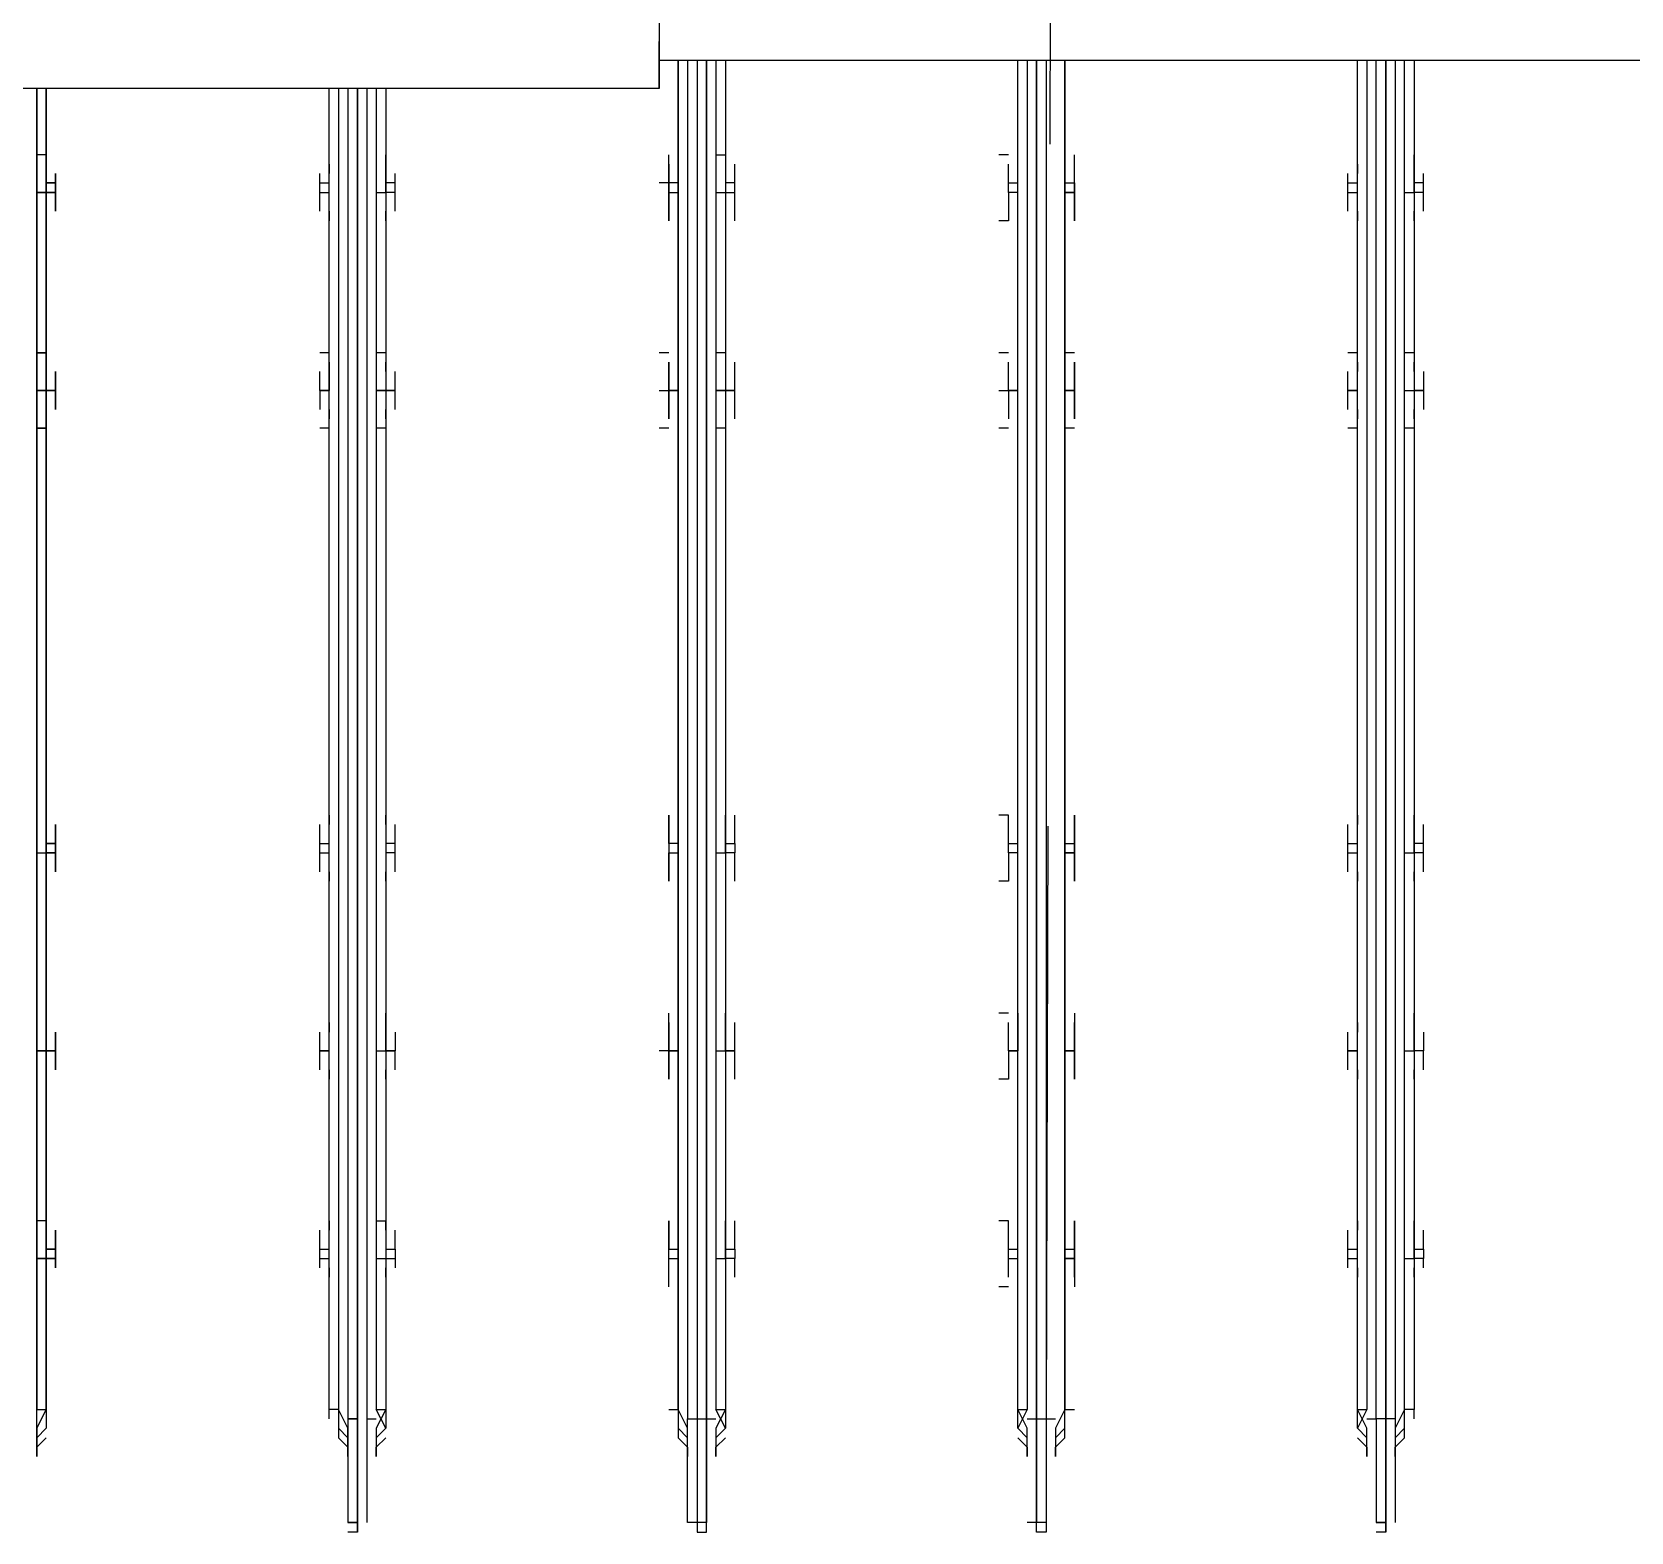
# Model space of a CAD drawing. Header units: metres. Extents: x 532250 to 532639, y 2673852 to 2674172.
# Drawn here: x 532449.6191 to 532449.8535, y 2674042.9394 to 2674043.1593 of the extents above; entities that cross this region are included whole.
import ezdxf

# ---------------------------------------------------------------- set-up
doc = ezdxf.new("R2010")
doc.units = ezdxf.units.M
doc.header["$MEASUREMENT"] = 0
doc.linetypes.add('PDF_IMPORT', pattern=[1, 0.8, -0.2])
doc.layers.add('IDT', color=7, linetype='Continuous')

# ---------------------------------------------------------------- blocks, each defined once
blk = doc.blocks.new('IDT')
at = {"layer": 'IDT', "color": 0, "lineweight": 25}
for p, q in [((17.10971, 14.80284), (17.10971, 14.81944)), ((17.10971, 14.81944), (17.10971, 14.80284)), ((17.10971, 14.81944), (17.1111, 14.81944)), ((17.15951, 14.80284), (17.15951, 14.81944)), ((17.15951, 14.81944), (17.16089, 14.81944)), ((17.16089, 14.81944), (17.16089, 14.80284)), ((17.21068, 14.81944), (17.2093, 14.81944)), ((17.2093, 14.81944), (17.2093, 14.80284)), ((17.21068, 14.80284), (17.21068, 14.81944)), ((17.26048, 14.80284), (17.26048, 14.81944)), ((17.26048, 14.81944), (17.26048, 14.80284)), ((17.26048, 14.81944), (17.26186, 14.81944)), ((17.10833, 14.80284), (17.10833, 14.81805)), ((17.1111, 14.81805), (17.10971, 14.81805)), ((17.10971, 14.81805), (17.1111, 14.81805)), ((17.1111, 14.80284), (17.1111, 14.81805)), ((17.15951, 14.80284), (17.15951, 14.81805)), ((17.15951, 14.81805), (17.16089, 14.81805)), ((17.16089, 14.80284), (17.16089, 14.81805)), ((17.16089, 14.81805), (17.16227, 14.81805)), ((17.2093, 14.80284), (17.2093, 14.81805)), ((17.2093, 14.81805), (17.21068, 14.81805)), ((17.21068, 14.81805), (17.21207, 14.81805)), ((17.21207, 14.81805), (17.21207, 14.80284)), ((17.25909, 14.80284), (17.25909, 14.81805)), ((17.26186, 14.81805), (17.26048, 14.81805)), ((17.26048, 14.81805), (17.26186, 14.81805)), ((17.26186, 14.80284), (17.26186, 14.81805)), ((17.10833, 14.80422), (17.10833, 14.80837)), ((17.10833, 14.80837), (17.10833, 14.80699)), ((17.11248, 14.80699), (17.11248, 14.80837)), ((17.11248, 14.80837), (17.11248, 14.80422)), ((17.15812, 14.80422), (17.15812, 14.80837)), ((17.15812, 14.80837), (17.15812, 14.80699)), ((17.16227, 14.80699), (17.16227, 14.80837)), ((17.16227, 14.80837), (17.16227, 14.80422)), ((17.20792, 14.80422), (17.20792, 14.80837)), ((17.20792, 14.80837), (17.20792, 14.80699)), ((17.21207, 14.80699), (17.21207, 14.80837)), ((17.21207, 14.80837), (17.21207, 14.80422)), ((17.25771, 14.80422), (17.25771, 14.80837)), ((17.25771, 14.80837), (17.25771, 14.80699)), ((17.26186, 14.80699), (17.26186, 14.80837)), ((17.26186, 14.80837), (17.26186, 14.80422)), ((17.3075, 14.80422), (17.3075, 14.80837)), ((17.3075, 14.80837), (17.3075, 14.80699)), ((17.3075, 14.80699), (17.3075, 14.80837)), ((17.3075, 14.80837), (17.3075, 14.80422)), ((17.10833, 14.80699), (17.10695, 14.8056)), ((17.10695, 14.8056), (17.10695, 14.80145)), ((17.10833, 14.8056), (17.10695, 14.80422)), ((17.11386, 14.8056), (17.11248, 14.80699)), ((17.11386, 14.80422), (17.11248, 14.8056)), ((17.11248, 14.8056), (17.11386, 14.80422)), ((17.15812, 14.80699), (17.15674, 14.8056)), ((17.15812, 14.8056), (17.15674, 14.80422)), ((17.15674, 14.8056), (17.15674, 14.80145)), ((17.16366, 14.8056), (17.16227, 14.80699)), ((17.16366, 14.80422), (17.16227, 14.8056)), ((17.16227, 14.8056), (17.16366, 14.80422)), ((17.20792, 14.80699), (17.20653, 14.8056)), ((17.20653, 14.80422), (17.20792, 14.8056)), ((17.20792, 14.8056), (17.20653, 14.80422)), ((17.21345, 14.8056), (17.21207, 14.80699)), ((17.21345, 14.80422), (17.21207, 14.8056)), ((17.21345, 14.80145), (17.21345, 14.8056)), ((17.25771, 14.80699), (17.25633, 14.8056)), ((17.25633, 14.80422), (17.25771, 14.8056)), ((17.25771, 14.8056), (17.25633, 14.80422)), ((17.26324, 14.8056), (17.26186, 14.80699)), ((17.26324, 14.80422), (17.26186, 14.8056)), ((17.26324, 14.80145), (17.26324, 14.8056)), ((17.3075, 14.80699), (17.30612, 14.8056)), ((17.30612, 14.8056), (17.3075, 14.80699)), ((17.30612, 14.80422), (17.3075, 14.8056)), ((17.30612, 14.80422), (17.3075, 14.8056)), ((17.3075, 14.8056), (17.3075, 14.80145)), ((17.3075, 14.8056), (17.3075, 14.80145)), ((17.10556, 14.80284), (17.10556, 14.80145)), ((17.10695, 14.80145), (17.10833, 14.80422)), ((17.10695, 14.80422), (17.10695, 14.80284)), ((17.10833, 14.60366), (17.10833, 14.80284)), ((17.10833, 14.80284), (17.10971, 14.80284)), ((17.10971, 14.80284), (17.1111, 14.80284)), ((17.10971, 14.60366), (17.10971, 14.80284)), ((17.10971, 14.80284), (17.10971, 14.60366)), ((17.11248, 14.80284), (17.1111, 14.80284)), ((17.1111, 14.80284), (17.1111, 14.60366)), ((17.11248, 14.80422), (17.11386, 14.80145)), ((17.11248, 14.80145), (17.11386, 14.80422)), ((17.11386, 14.80422), (17.11386, 14.80284)), ((17.11386, 14.80284), (17.11386, 14.80145)), ((17.15674, 14.80422), (17.15674, 14.80284)), ((17.15674, 14.80145), (17.15812, 14.80422)), ((17.15674, 14.80284), (17.15674, 14.80145)), ((17.15951, 14.80284), (17.15812, 14.80284)), ((17.15951, 14.60366), (17.15951, 14.80284)), ((17.16089, 14.80284), (17.15951, 14.80284)), ((17.16227, 14.80284), (17.16089, 14.80284)), ((17.16089, 14.80284), (17.16089, 14.60366)), ((17.16089, 14.60366), (17.16089, 14.80284)), ((17.16227, 14.80422), (17.16366, 14.80145)), ((17.16227, 14.80145), (17.16366, 14.80422)), ((17.16366, 14.80422), (17.16366, 14.80284)), ((17.16366, 14.80284), (17.16366, 14.80145)), ((17.20653, 14.80145), (17.20792, 14.80422)), ((17.20653, 14.80284), (17.20653, 14.80422)), ((17.20653, 14.80422), (17.20792, 14.80145)), ((17.20653, 14.80145), (17.20653, 14.80284)), ((17.2093, 14.80284), (17.20792, 14.80284)), ((17.21068, 14.80284), (17.2093, 14.80284)), ((17.2093, 14.80284), (17.2093, 14.60366)), ((17.2093, 14.60366), (17.2093, 14.80284)), ((17.21207, 14.80284), (17.21068, 14.80284)), ((17.21068, 14.60366), (17.21068, 14.80284)), ((17.21207, 14.80422), (17.21345, 14.80145)), ((17.21207, 14.60366), (17.21207, 14.80284)), ((17.21345, 14.80284), (17.21345, 14.80422)), ((17.21345, 14.80145), (17.21345, 14.80284)), ((17.25633, 14.80145), (17.25771, 14.80422)), ((17.25633, 14.80284), (17.25633, 14.80422)), ((17.25633, 14.80422), (17.25771, 14.80145)), ((17.25633, 14.80145), (17.25633, 14.80284)), ((17.25909, 14.80284), (17.25771, 14.80284)), ((17.25909, 14.60781), (17.25909, 14.80284)), ((17.26186, 14.80284), (17.26048, 14.80284)), ((17.26048, 14.80284), (17.26186, 14.80284)), ((17.26048, 14.60781), (17.26048, 14.80284)), ((17.26048, 14.80284), (17.26048, 14.60781)), ((17.26186, 14.80422), (17.26324, 14.80145)), ((17.26186, 14.60781), (17.26186, 14.80284)), ((17.26324, 14.80284), (17.26324, 14.80422)), ((17.26463, 14.80284), (17.26463, 14.80145)), ((17.30612, 14.80145), (17.3075, 14.80422)), ((17.3075, 14.80422), (17.30612, 14.80145)), ((17.30612, 14.80284), (17.30612, 14.80422)), ((17.30612, 14.80284), (17.30612, 14.80422)), ((17.30612, 14.80145), (17.30612, 14.80284)), ((17.30612, 14.80145), (17.30612, 14.80284)), ((17.10556, 14.60366), (17.10556, 14.80145)), ((17.10556, 14.80145), (17.10695, 14.80145)), ((17.10695, 14.80145), (17.10695, 14.60366)), ((17.11386, 14.80145), (17.11248, 14.80145)), ((17.11248, 14.60366), (17.11248, 14.80145)), ((17.11386, 14.80145), (17.11386, 14.60366)), ((17.15674, 14.80145), (17.15536, 14.80145)), ((17.15674, 14.80145), (17.15674, 14.60366)), ((17.15674, 14.60366), (17.15674, 14.80145)), ((17.16366, 14.80145), (17.16227, 14.80145)), ((17.16227, 14.60366), (17.16227, 14.80145)), ((17.16366, 14.80145), (17.16366, 14.60366)), ((17.20653, 14.60366), (17.20653, 14.80145)), ((17.20792, 14.80145), (17.20653, 14.80145)), ((17.20792, 14.60366), (17.20792, 14.80145)), ((17.21483, 14.80145), (17.21345, 14.80145)), ((17.21345, 14.80145), (17.21345, 14.60366)), ((17.21345, 14.60366), (17.21345, 14.80145)), ((17.25633, 14.60781), (17.25633, 14.80145)), ((17.25771, 14.80145), (17.25633, 14.80145)), ((17.25771, 14.60781), (17.25771, 14.80145)), ((17.26324, 14.60781), (17.26324, 14.80145)), ((17.26324, 14.80145), (17.26463, 14.80145)), ((17.26463, 14.80145), (17.26463, 14.60781)), ((17.30612, 14.60781), (17.30612, 14.80145)), ((17.30612, 14.80145), (17.30612, 14.60781)), ((17.3075, 14.80145), (17.30612, 14.80145)), ((17.3075, 14.80145), (17.30612, 14.80145)), ((17.3075, 14.80145), (17.3075, 14.60781)), ((17.3075, 14.60781), (17.3075, 14.80145)), ((17.10556, 14.77932), (17.10556, 14.78347)), ((17.10556, 14.78209), (17.10556, 14.78071)), ((17.11386, 14.78347), (17.11386, 14.77932)), ((17.11386, 14.78071), (17.11386, 14.78209)), ((17.15536, 14.77932), (17.15536, 14.78347)), ((17.15536, 14.78209), (17.15536, 14.78071)), ((17.16366, 14.78347), (17.16366, 14.77932)), ((17.16504, 14.78347), (17.16642, 14.78347)), ((17.16504, 14.78209), (17.16504, 14.78071)), ((17.20515, 14.78209), (17.20515, 14.78071)), ((17.20653, 14.77932), (17.20653, 14.78347)), ((17.21483, 14.78347), (17.21483, 14.77932)), ((17.21483, 14.78209), (17.21483, 14.78071)), ((17.25633, 14.77932), (17.25633, 14.78347)), ((17.25633, 14.78209), (17.25633, 14.78071)), ((17.26463, 14.78347), (17.26463, 14.77932)), ((17.26463, 14.78071), (17.26463, 14.78209)), ((17.30612, 14.77932), (17.30612, 14.78347)), ((17.30612, 14.78347), (17.30612, 14.77932)), ((17.30612, 14.78071), (17.30612, 14.78209)), ((17.30612, 14.78209), (17.30612, 14.78071)), ((17.10418, 14.78071), (17.10418, 14.77932)), ((17.11525, 14.78071), (17.11525, 14.77932)), ((17.15536, 14.78071), (17.15536, 14.77932)), ((17.16504, 14.78071), (17.16504, 14.77932)), ((17.20515, 14.78071), (17.20515, 14.77932)), ((17.21483, 14.78071), (17.21483, 14.77932)), ((17.25494, 14.77932), (17.25494, 14.78071)), ((17.26601, 14.78071), (17.26601, 14.77932)), ((17.30474, 14.77932), (17.30474, 14.78071)), ((17.30474, 14.78071), (17.30474, 14.77932)), ((17.10418, 14.77932), (17.10556, 14.77932)), ((17.10418, 14.77794), (17.10418, 14.77932)), ((17.10556, 14.77794), (17.10418, 14.77794)), ((17.10418, 14.77794), (17.10418, 14.77518)), ((17.10695, 14.77932), (17.10556, 14.77932)), ((17.10556, 14.77932), (17.10556, 14.77794)), ((17.10556, 14.77794), (17.10556, 14.77379)), ((17.11386, 14.77932), (17.11386, 14.77794)), ((17.11525, 14.77932), (17.11386, 14.77932)), ((17.11386, 14.77794), (17.11386, 14.77379)), ((17.11525, 14.77794), (17.11386, 14.77794)), ((17.11525, 14.77932), (17.11525, 14.77794)), ((17.11525, 14.77794), (17.11525, 14.77518)), ((17.15536, 14.77794), (17.15536, 14.77932)), ((17.15536, 14.77932), (17.15674, 14.77932)), ((17.15674, 14.77932), (17.15536, 14.77932)), ((17.15536, 14.77932), (17.15536, 14.77794)), ((17.15674, 14.77794), (17.15536, 14.77794)), ((17.15536, 14.77794), (17.15536, 14.77379)), ((17.15536, 14.77518), (17.15536, 14.77794)), ((17.16366, 14.77932), (17.16366, 14.77794)), ((17.16504, 14.77932), (17.16366, 14.77932)), ((17.16366, 14.77794), (17.16366, 14.77379)), ((17.16504, 14.77794), (17.16366, 14.77794)), ((17.16504, 14.77932), (17.16504, 14.77794)), ((17.16504, 14.77794), (17.16504, 14.77518)), ((17.20515, 14.77932), (17.20653, 14.77932)), ((17.20515, 14.77794), (17.20515, 14.77932)), ((17.20653, 14.77794), (17.20515, 14.77794)), ((17.20515, 14.77794), (17.20515, 14.77518)), ((17.20792, 14.77932), (17.20653, 14.77932)), ((17.20653, 14.77932), (17.20653, 14.77794)), ((17.20653, 14.77794), (17.20653, 14.77379)), ((17.21483, 14.77932), (17.21345, 14.77932)), ((17.21483, 14.77794), (17.21345, 14.77794)), ((17.21483, 14.77932), (17.21483, 14.77794)), ((17.21483, 14.77932), (17.21483, 14.77794)), ((17.21483, 14.77794), (17.21483, 14.77379)), ((17.21483, 14.77518), (17.21483, 14.77794)), ((17.25633, 14.77932), (17.25494, 14.77932)), ((17.25494, 14.77794), (17.25494, 14.77932)), ((17.25633, 14.77794), (17.25494, 14.77794)), ((17.25494, 14.77794), (17.25494, 14.77518)), ((17.25771, 14.77932), (17.25633, 14.77932)), ((17.25633, 14.77794), (17.25633, 14.77932)), ((17.25633, 14.77379), (17.25633, 14.77794)), ((17.26463, 14.77932), (17.26463, 14.77794)), ((17.26601, 14.77932), (17.26463, 14.77932)), ((17.26463, 14.77794), (17.26463, 14.77379)), ((17.26601, 14.77794), (17.26463, 14.77794)), ((17.26601, 14.77932), (17.26601, 14.77794)), ((17.26601, 14.77794), (17.26601, 14.77518)), ((17.30612, 14.77932), (17.30474, 14.77932)), ((17.30474, 14.77932), (17.30612, 14.77932)), ((17.30474, 14.77794), (17.30474, 14.77932)), ((17.30474, 14.77932), (17.30474, 14.77794)), ((17.30612, 14.77794), (17.30474, 14.77794)), ((17.30474, 14.77794), (17.30474, 14.77518)), ((17.30474, 14.77518), (17.30474, 14.77794)), ((17.30474, 14.77794), (17.30612, 14.77794)), ((17.3075, 14.77932), (17.30612, 14.77932)), ((17.30612, 14.77932), (17.3075, 14.77932)), ((17.30612, 14.77794), (17.30612, 14.77932)), ((17.30612, 14.77932), (17.30612, 14.77794)), ((17.30612, 14.77794), (17.30612, 14.77379)), ((17.30612, 14.77379), (17.30612, 14.77794)), ((17.10556, 14.77379), (17.10556, 14.77518)), ((17.11386, 14.77379), (17.11386, 14.77518)), ((17.15536, 14.77379), (17.15536, 14.77518)), ((17.16504, 14.77518), (17.16504, 14.77379)), ((17.20515, 14.77518), (17.20515, 14.77379)), ((17.21483, 14.77379), (17.21483, 14.77518)), ((17.25633, 14.77518), (17.25633, 14.77379)), ((17.26463, 14.77379), (17.26463, 14.77518)), ((17.30612, 14.77379), (17.30612, 14.77518)), ((17.30612, 14.77518), (17.30612, 14.77379)), ((17.16504, 14.77379), (17.16642, 14.77379)), ((17.25771, 14.77379), (17.25633, 14.77379)), ((17.30612, 14.77379), (17.3075, 14.77379)), ((17.10418, 14.75166), (17.10418, 14.7489)), ((17.10556, 14.7489), (17.10556, 14.75304)), ((17.10556, 14.75304), (17.10556, 14.75166)), ((17.11386, 14.75166), (17.11386, 14.75304)), ((17.11386, 14.75304), (17.11386, 14.7489)), ((17.11525, 14.75166), (17.11525, 14.7489)), ((17.15536, 14.75166), (17.15536, 14.75304)), ((17.15536, 14.75304), (17.15536, 14.7489)), ((17.15536, 14.7489), (17.15536, 14.75166)), ((17.16366, 14.75304), (17.16366, 14.7489)), ((17.16504, 14.75166), (17.16504, 14.75304)), ((17.16504, 14.75304), (17.16642, 14.75304)), ((17.16504, 14.7489), (17.16504, 14.75166)), ((17.20515, 14.75304), (17.20515, 14.75166)), ((17.20515, 14.75166), (17.20515, 14.7489)), ((17.20653, 14.7489), (17.20653, 14.75304)), ((17.21483, 14.75166), (17.21483, 14.75304)), ((17.21483, 14.75304), (17.21483, 14.7489)), ((17.21483, 14.7489), (17.21483, 14.75166)), ((17.25494, 14.75166), (17.25494, 14.7489)), ((17.25633, 14.7489), (17.25633, 14.75304)), ((17.25633, 14.75304), (17.25633, 14.75166)), ((17.26463, 14.75166), (17.26463, 14.75304)), ((17.26463, 14.75304), (17.26463, 14.7489)), ((17.26601, 14.75166), (17.26601, 14.7489)), ((17.30474, 14.7489), (17.30474, 14.75166)), ((17.30474, 14.75166), (17.30474, 14.7489)), ((17.30612, 14.75166), (17.30612, 14.75304)), ((17.30612, 14.75304), (17.30612, 14.75166)), ((17.30612, 14.7489), (17.30612, 14.75304)), ((17.30612, 14.75304), (17.30612, 14.7489)), ((17.10418, 14.7489), (17.10556, 14.7489)), ((17.10418, 14.74613), (17.10418, 14.7489)), ((17.10418, 14.7489), (17.10556, 14.7489)), ((17.10695, 14.7489), (17.10556, 14.7489)), ((17.10556, 14.7489), (17.10556, 14.74336)), ((17.11386, 14.7489), (17.11525, 14.7489)), ((17.11525, 14.7489), (17.11386, 14.7489)), ((17.11525, 14.7489), (17.11386, 14.7489)), ((17.11386, 14.7489), (17.11386, 14.74336)), ((17.11525, 14.7489), (17.11525, 14.74613)), ((17.15536, 14.74336), (17.15536, 14.7489)), ((17.15536, 14.7489), (17.15674, 14.7489)), ((17.15674, 14.7489), (17.15536, 14.7489)), ((17.15536, 14.7489), (17.15674, 14.7489)), ((17.15674, 14.7489), (17.15536, 14.7489)), ((17.15536, 14.7489), (17.15536, 14.74613)), ((17.16366, 14.74336), (17.16366, 14.7489)), ((17.16366, 14.7489), (17.16504, 14.7489)), ((17.16366, 14.7489), (17.16504, 14.7489)), ((17.16504, 14.7489), (17.16366, 14.7489)), ((17.16504, 14.7489), (17.16504, 14.74613)), ((17.20515, 14.7489), (17.20653, 14.7489)), ((17.20515, 14.7489), (17.20653, 14.7489)), ((17.20653, 14.7489), (17.20515, 14.7489)), ((17.20515, 14.7489), (17.20515, 14.74613)), ((17.20792, 14.7489), (17.20653, 14.7489)), ((17.20653, 14.7489), (17.20653, 14.74336)), ((17.21483, 14.7489), (17.21345, 14.7489)), ((17.21345, 14.7489), (17.21483, 14.7489)), ((17.21483, 14.74613), (17.21483, 14.7489)), ((17.21483, 14.7489), (17.21483, 14.74336)), ((17.21483, 14.7489), (17.21622, 14.7489)), ((17.25494, 14.7489), (17.25633, 14.7489)), ((17.25494, 14.74613), (17.25494, 14.7489)), ((17.25494, 14.7489), (17.25633, 14.7489)), ((17.25633, 14.7489), (17.25494, 14.7489)), ((17.25771, 14.7489), (17.25633, 14.7489)), ((17.25633, 14.7489), (17.25633, 14.74336)), ((17.26463, 14.7489), (17.26601, 14.7489)), ((17.26601, 14.7489), (17.26463, 14.7489)), ((17.26601, 14.7489), (17.26463, 14.7489)), ((17.26463, 14.7489), (17.26463, 14.74336)), ((17.26601, 14.7489), (17.26601, 14.74613)), ((17.30612, 14.7489), (17.30474, 14.7489)), ((17.30474, 14.7489), (17.30474, 14.74613)), ((17.30474, 14.74613), (17.30474, 14.7489)), ((17.30474, 14.7489), (17.30612, 14.7489)), ((17.30612, 14.7489), (17.30474, 14.7489)), ((17.30474, 14.7489), (17.30612, 14.7489)), ((17.30474, 14.7489), (17.30612, 14.7489)), ((17.30612, 14.7489), (17.3075, 14.7489)), ((17.3075, 14.7489), (17.30612, 14.7489)), ((17.30612, 14.7489), (17.30612, 14.74336)), ((17.30612, 14.74336), (17.30612, 14.7489)), ((17.10556, 14.74613), (17.10556, 14.74475)), ((17.11386, 14.74475), (17.11386, 14.74613)), ((17.15536, 14.74613), (17.15536, 14.74475)), ((17.16504, 14.74613), (17.16504, 14.74475)), ((17.20515, 14.74613), (17.20515, 14.74475)), ((17.21483, 14.74475), (17.21483, 14.74613)), ((17.25633, 14.74613), (17.25633, 14.74475)), ((17.26463, 14.74475), (17.26463, 14.74613)), ((17.30612, 14.74475), (17.30612, 14.74613)), ((17.30612, 14.74613), (17.30612, 14.74475)), ((17.16504, 14.74336), (17.16642, 14.74336)), ((17.10556, 14.71985), (17.10556, 14.724)), ((17.10556, 14.724), (17.10556, 14.72262)), ((17.11386, 14.72262), (17.11386, 14.724)), ((17.11386, 14.724), (17.11386, 14.71847)), ((17.15536, 14.72262), (17.15536, 14.724)), ((17.15536, 14.724), (17.15536, 14.71985)), ((17.16366, 14.724), (17.16366, 14.71847)), ((17.16504, 14.72262), (17.16504, 14.724)), ((17.16504, 14.724), (17.16642, 14.724)), ((17.20515, 14.724), (17.20515, 14.72262)), ((17.20653, 14.71985), (17.20653, 14.724)), ((17.21483, 14.72262), (17.21483, 14.724)), ((17.21483, 14.724), (17.21483, 14.71985)), ((17.25633, 14.71985), (17.25633, 14.724)), ((17.25633, 14.724), (17.25633, 14.72262)), ((17.26463, 14.72262), (17.26463, 14.724)), ((17.26463, 14.724), (17.26463, 14.71985)), ((17.30612, 14.72262), (17.30612, 14.724)), ((17.30612, 14.724), (17.30612, 14.72262)), ((17.30612, 14.71985), (17.30612, 14.724)), ((17.30612, 14.724), (17.30612, 14.71985)), ((17.10418, 14.72262), (17.10418, 14.71985)), ((17.11525, 14.72262), (17.11525, 14.71985)), ((17.15536, 14.71985), (17.15536, 14.72262)), ((17.16504, 14.71985), (17.16504, 14.72262)), ((17.20515, 14.72262), (17.20515, 14.71985)), ((17.21483, 14.71985), (17.21483, 14.72262)), ((17.25494, 14.72262), (17.25494, 14.71985)), ((17.26601, 14.72262), (17.26601, 14.71985)), ((17.30474, 14.71985), (17.30474, 14.72262)), ((17.30474, 14.72262), (17.30474, 14.71985)), ((17.10418, 14.71985), (17.10556, 14.71985)), ((17.10418, 14.71985), (17.10418, 14.71847)), ((17.10418, 14.71847), (17.10556, 14.71847)), ((17.10418, 14.71847), (17.10418, 14.7157)), ((17.10695, 14.71985), (17.10556, 14.71985)), ((17.10556, 14.71985), (17.10556, 14.71432)), ((17.11525, 14.71985), (17.11386, 14.71985)), ((17.11386, 14.71847), (17.11386, 14.71432)), ((17.11525, 14.71847), (17.11386, 14.71847)), ((17.11525, 14.71985), (17.11525, 14.71847)), ((17.11525, 14.71847), (17.11525, 14.7157)), ((17.15536, 14.71847), (17.15536, 14.71985)), ((17.15536, 14.71985), (17.15674, 14.71985)), ((17.15674, 14.71985), (17.15536, 14.71985)), ((17.15536, 14.71985), (17.15536, 14.71847)), ((17.15674, 14.71847), (17.15536, 14.71847)), ((17.15536, 14.71847), (17.15536, 14.71432)), ((17.15536, 14.7157), (17.15536, 14.71847)), ((17.16366, 14.71985), (17.16504, 14.71985)), ((17.16366, 14.71847), (17.16366, 14.71432)), ((17.16504, 14.71847), (17.16366, 14.71847)), ((17.16504, 14.71985), (17.16504, 14.71847)), ((17.16504, 14.71847), (17.16504, 14.7157)), ((17.20515, 14.71847), (17.20515, 14.71985)), ((17.20515, 14.71985), (17.20653, 14.71985)), ((17.20653, 14.71847), (17.20515, 14.71847)), ((17.20515, 14.71847), (17.20515, 14.7157)), ((17.20792, 14.71985), (17.20653, 14.71985)), ((17.20653, 14.71985), (17.20653, 14.71847)), ((17.20653, 14.71847), (17.20653, 14.71432)), ((17.21483, 14.71985), (17.21345, 14.71985)), ((17.21345, 14.71847), (17.21483, 14.71847)), ((17.21483, 14.71847), (17.21483, 14.71985)), ((17.21483, 14.7157), (17.21483, 14.71985)), ((17.21483, 14.71847), (17.21483, 14.71432)), ((17.25494, 14.71985), (17.25633, 14.71985)), ((17.25494, 14.71985), (17.25494, 14.71847)), ((17.25494, 14.71847), (17.25633, 14.71847)), ((17.25494, 14.71847), (17.25494, 14.7157)), ((17.25633, 14.71847), (17.25633, 14.71985)), ((17.25633, 14.71432), (17.25633, 14.71847)), ((17.26463, 14.71985), (17.26463, 14.71847)), ((17.26601, 14.71985), (17.26463, 14.71985)), ((17.26463, 14.71847), (17.26463, 14.71432)), ((17.26601, 14.71847), (17.26463, 14.71847)), ((17.26601, 14.71985), (17.26601, 14.71847)), ((17.26601, 14.71847), (17.26601, 14.7157)), ((17.30474, 14.71847), (17.30474, 14.71985)), ((17.30474, 14.71985), (17.30474, 14.71847)), ((17.30612, 14.71985), (17.30474, 14.71985)), ((17.30474, 14.71985), (17.30612, 14.71985)), ((17.30612, 14.71847), (17.30474, 14.71847)), ((17.30474, 14.71847), (17.30474, 14.7157)), ((17.30474, 14.7157), (17.30474, 14.71847)), ((17.30474, 14.71847), (17.30612, 14.71847)), ((17.3075, 14.71985), (17.30612, 14.71985)), ((17.30612, 14.71985), (17.30612, 14.71847)), ((17.30612, 14.71847), (17.30612, 14.71985)), ((17.30612, 14.71847), (17.30612, 14.71432)), ((17.30612, 14.71432), (17.30612, 14.71847)), ((17.10556, 14.71432), (17.10556, 14.7157)), ((17.11386, 14.71432), (17.11386, 14.7157)), ((17.15536, 14.71432), (17.15536, 14.7157)), ((17.16504, 14.7157), (17.16504, 14.71432)), ((17.16504, 14.71432), (17.16642, 14.71432)), ((17.20515, 14.7157), (17.20515, 14.71432)), ((17.21483, 14.71432), (17.21483, 14.7157)), ((17.25633, 14.7157), (17.25633, 14.71432)), ((17.26463, 14.71432), (17.26463, 14.7157)), ((17.30612, 14.71432), (17.30612, 14.7157)), ((17.30612, 14.7157), (17.30612, 14.71432)), ((17.10556, 14.65761), (17.10695, 14.65761)), ((17.11386, 14.65761), (17.11525, 14.65761)), ((17.15536, 14.65761), (17.15674, 14.65761)), ((17.16504, 14.65761), (17.16642, 14.65761)), ((17.20653, 14.65761), (17.20792, 14.65761)), ((17.21483, 14.65761), (17.21622, 14.65761)), ((17.25633, 14.65761), (17.25771, 14.65761)), ((17.26463, 14.65761), (17.26601, 14.65761)), ((17.3075, 14.65761), (17.30612, 14.65761)), ((17.30612, 14.65761), (17.3075, 14.65761)), ((17.10556, 14.65207), (17.10556, 14.65622)), ((17.10556, 14.65622), (17.10556, 14.65484)), ((17.11386, 14.65484), (17.11386, 14.65622)), ((17.11386, 14.65622), (17.11386, 14.65207)), ((17.15536, 14.65207), (17.15536, 14.65622)), ((17.15536, 14.65622), (17.15536, 14.65484)), ((17.16366, 14.65622), (17.16366, 14.65207)), ((17.16504, 14.65484), (17.16504, 14.65622)), ((17.20515, 14.65622), (17.20515, 14.65484)), ((17.20653, 14.65207), (17.20653, 14.65622)), ((17.21483, 14.65484), (17.21483, 14.65622)), ((17.21483, 14.65622), (17.21483, 14.65207)), ((17.25633, 14.65207), (17.25633, 14.65622)), ((17.25633, 14.65622), (17.25633, 14.65484)), ((17.26463, 14.65484), (17.26463, 14.65622)), ((17.26463, 14.65622), (17.26463, 14.65207)), ((17.30612, 14.65484), (17.30612, 14.65622)), ((17.30612, 14.65622), (17.30612, 14.65484)), ((17.30612, 14.65207), (17.30612, 14.65622)), ((17.30612, 14.65622), (17.30612, 14.65207)), ((17.10418, 14.65207), (17.10418, 14.65484)), ((17.11525, 14.65484), (17.11525, 14.65207)), ((17.15536, 14.65484), (17.15536, 14.65207)), ((17.16504, 14.65207), (17.16504, 14.65484)), ((17.20515, 14.65484), (17.20515, 14.65207)), ((17.21483, 14.65207), (17.21483, 14.65484)), ((17.25494, 14.65484), (17.25494, 14.65207)), ((17.26601, 14.65207), (17.26601, 14.65484)), ((17.30474, 14.65207), (17.30474, 14.65484)), ((17.30474, 14.65484), (17.30474, 14.65207)), ((17.10556, 14.65207), (17.10418, 14.65207)), ((17.10418, 14.64931), (17.10418, 14.65207)), ((17.10418, 14.65207), (17.10556, 14.65207)), ((17.10695, 14.65207), (17.10556, 14.65207)), ((17.10556, 14.64793), (17.10556, 14.65207)), ((17.11386, 14.65207), (17.11386, 14.64793)), ((17.11525, 14.65207), (17.11386, 14.65207)), ((17.11386, 14.65207), (17.11525, 14.65207)), ((17.11525, 14.65207), (17.11525, 14.64931)), ((17.15536, 14.65207), (17.15536, 14.64931)), ((17.15536, 14.64793), (17.15536, 14.65207)), ((17.15674, 14.65207), (17.15536, 14.65207)), ((17.15536, 14.65207), (17.15674, 14.65207)), ((17.15674, 14.65207), (17.15536, 14.65207)), ((17.15536, 14.65207), (17.15674, 14.65207)), ((17.16366, 14.65207), (17.16366, 14.64793)), ((17.16504, 14.65207), (17.16366, 14.65207)), ((17.16366, 14.65207), (17.16504, 14.65207)), ((17.16642, 14.65207), (17.16504, 14.65207)), ((17.16504, 14.65207), (17.16504, 14.64931)), ((17.20515, 14.65207), (17.20653, 14.65207)), ((17.20653, 14.65207), (17.20515, 14.65207)), ((17.20515, 14.65207), (17.20515, 14.64931)), ((17.20653, 14.64793), (17.20653, 14.65207)), ((17.20653, 14.65207), (17.20792, 14.65207)), ((17.20792, 14.65207), (17.20653, 14.65207)), ((17.21483, 14.65207), (17.21345, 14.65207)), ((17.21345, 14.65207), (17.21483, 14.65207)), ((17.21622, 14.65207), (17.21483, 14.65207)), ((17.21483, 14.65207), (17.21483, 14.64793)), ((17.21483, 14.64931), (17.21483, 14.65207)), ((17.25494, 14.65207), (17.25633, 14.65207)), ((17.25633, 14.65207), (17.25494, 14.65207)), ((17.25494, 14.65207), (17.25494, 14.64931)), ((17.25633, 14.64793), (17.25633, 14.65207)), ((17.25633, 14.65207), (17.25771, 14.65207)), ((17.25771, 14.65207), (17.25633, 14.65207)), ((17.26463, 14.65207), (17.26601, 14.65207)), ((17.26601, 14.65207), (17.26463, 14.65207)), ((17.26463, 14.64793), (17.26463, 14.65207)), ((17.26463, 14.65207), (17.26601, 14.65207)), ((17.26601, 14.65207), (17.26601, 14.64931)), ((17.30612, 14.65207), (17.30474, 14.65207)), ((17.30474, 14.65207), (17.30474, 14.64931)), ((17.30474, 14.64931), (17.30474, 14.65207)), ((17.30474, 14.65207), (17.30612, 14.65207)), ((17.30612, 14.65207), (17.30474, 14.65207)), ((17.30474, 14.65207), (17.30612, 14.65207)), ((17.30612, 14.65207), (17.30612, 14.64793)), ((17.30612, 14.64793), (17.30612, 14.65207)), ((17.30612, 14.65207), (17.3075, 14.65207)), ((17.3075, 14.65207), (17.30612, 14.65207)), ((17.30612, 14.65207), (17.3075, 14.65207)), ((17.10556, 14.64931), (17.10556, 14.64793)), ((17.11386, 14.64793), (17.11386, 14.64931)), ((17.15536, 14.64931), (17.15536, 14.64793)), ((17.16504, 14.64931), (17.16504, 14.64793)), ((17.20515, 14.64931), (17.20515, 14.64793)), ((17.21483, 14.64793), (17.21483, 14.64931)), ((17.25633, 14.64931), (17.25633, 14.64793)), ((17.26463, 14.64931), (17.26463, 14.64793)), ((17.30612, 14.64793), (17.30612, 14.64931)), ((17.30612, 14.64931), (17.30612, 14.64793)), ((17.10556, 14.64654), (17.10695, 14.64654)), ((17.11386, 14.64654), (17.11525, 14.64654)), ((17.15536, 14.64654), (17.15674, 14.64654)), ((17.16504, 14.64654), (17.16642, 14.64654)), ((17.20653, 14.64654), (17.20792, 14.64654)), ((17.21483, 14.64654), (17.21622, 14.64654)), ((17.25633, 14.64654), (17.25771, 14.64654)), ((17.26463, 14.64654), (17.26601, 14.64654)), ((17.3075, 14.64654), (17.30612, 14.64654)), ((17.30612, 14.64654), (17.3075, 14.64654)), ((17.10556, 14.62303), (17.10556, 14.62718)), ((17.10556, 14.62718), (17.10556, 14.62579)), ((17.11386, 14.62579), (17.11386, 14.62718)), ((17.11386, 14.62718), (17.11386, 14.62303)), ((17.15536, 14.62579), (17.15536, 14.62718)), ((17.15536, 14.62718), (17.15536, 14.62303)), ((17.16366, 14.62718), (17.16366, 14.62303)), ((17.16504, 14.62579), (17.16504, 14.62718)), ((17.16504, 14.62718), (17.16642, 14.62718)), ((17.20515, 14.62718), (17.20515, 14.62579)), ((17.20653, 14.62303), (17.20653, 14.62718)), ((17.21483, 14.62579), (17.21483, 14.62718)), ((17.21483, 14.62718), (17.21483, 14.62303)), ((17.25633, 14.62303), (17.25633, 14.62718)), ((17.25633, 14.62718), (17.25633, 14.62579)), ((17.26463, 14.62579), (17.26463, 14.62718)), ((17.26463, 14.62718), (17.26463, 14.62303)), ((17.30612, 14.62718), (17.30612, 14.62303)), ((17.30612, 14.62303), (17.30612, 14.62718)), ((17.30612, 14.62718), (17.30612, 14.62579)), ((17.30612, 14.62579), (17.30612, 14.62718)), ((17.10418, 14.62579), (17.10418, 14.62303)), ((17.11525, 14.62579), (17.11525, 14.62303)), ((17.15536, 14.62303), (17.15536, 14.62579)), ((17.16504, 14.62303), (17.16504, 14.62579)), ((17.20515, 14.62579), (17.20515, 14.62303)), ((17.21483, 14.62303), (17.21483, 14.62579)), ((17.25494, 14.62579), (17.25494, 14.62303)), ((17.26601, 14.62579), (17.26601, 14.62303)), ((17.30474, 14.62303), (17.30474, 14.62579)), ((17.30474, 14.62579), (17.30474, 14.62303)), ((17.10418, 14.62303), (17.10556, 14.62303)), ((17.10418, 14.62303), (17.10418, 14.62165)), ((17.10695, 14.62303), (17.10556, 14.62303)), ((17.10556, 14.62303), (17.10556, 14.62165)), ((17.11386, 14.62303), (17.11386, 14.6175)), ((17.11525, 14.62303), (17.11386, 14.62303)), ((17.11525, 14.62303), (17.11525, 14.62165)), ((17.15536, 14.62165), (17.15536, 14.62303)), ((17.15536, 14.62303), (17.15674, 14.62303)), ((17.15674, 14.62303), (17.15536, 14.62303)), ((17.15536, 14.62303), (17.15536, 14.62165)), ((17.16366, 14.62303), (17.16504, 14.62303)), ((17.16366, 14.62303), (17.16366, 14.6175)), ((17.16504, 14.62303), (17.16504, 14.62165)), ((17.20653, 14.62303), (17.20515, 14.62303)), ((17.20515, 14.62303), (17.20515, 14.62165)), ((17.20792, 14.62303), (17.20653, 14.62303)), ((17.20653, 14.62165), (17.20653, 14.62303)), ((17.21483, 14.62303), (17.21345, 14.62303)), ((17.21483, 14.62165), (17.21483, 14.62303)), ((17.21483, 14.62303), (17.21483, 14.62165)), ((17.25494, 14.62303), (17.25633, 14.62303)), ((17.25494, 14.62303), (17.25494, 14.62165)), ((17.25771, 14.62303), (17.25633, 14.62303)), ((17.25633, 14.62303), (17.25633, 14.62165)), ((17.26463, 14.62303), (17.26463, 14.62165)), ((17.26601, 14.62303), (17.26463, 14.62303)), ((17.26601, 14.62303), (17.26601, 14.62165)), ((17.30474, 14.62303), (17.30612, 14.62303)), ((17.30612, 14.62303), (17.30474, 14.62303)), ((17.30474, 14.62303), (17.30474, 14.62165)), ((17.30474, 14.62165), (17.30474, 14.62303)), ((17.30612, 14.62303), (17.30612, 14.62165)), ((17.30612, 14.6175), (17.30612, 14.62303)), ((17.30612, 14.62303), (17.3075, 14.62303)), ((17.3075, 14.62303), (17.30612, 14.62303)), ((17.10418, 14.62165), (17.10556, 14.62165)), ((17.10418, 14.62165), (17.10418, 14.62026)), ((17.10556, 14.62165), (17.10556, 14.6175)), ((17.10556, 14.62026), (17.10556, 14.61888)), ((17.11525, 14.62165), (17.11386, 14.62165)), ((17.11386, 14.61888), (17.11386, 14.62026)), ((17.11525, 14.62165), (17.11525, 14.62026)), ((17.15674, 14.62165), (17.15536, 14.62165)), ((17.15536, 14.62165), (17.15536, 14.6175)), ((17.15536, 14.62165), (17.15536, 14.62026)), ((17.15536, 14.62026), (17.15536, 14.61888)), ((17.16504, 14.62165), (17.16366, 14.62165)), ((17.16504, 14.62165), (17.16504, 14.62026)), ((17.16504, 14.62026), (17.16504, 14.61888)), ((17.20515, 14.62165), (17.20653, 14.62165)), ((17.20515, 14.62165), (17.20515, 14.62026)), ((17.20515, 14.62026), (17.20515, 14.61888)), ((17.20653, 14.6175), (17.20653, 14.62165)), ((17.21345, 14.62165), (17.21483, 14.62165)), ((17.21483, 14.62026), (17.21483, 14.62165)), ((17.21483, 14.62165), (17.21483, 14.6175)), ((17.21483, 14.62165), (17.21622, 14.62165)), ((17.21483, 14.61888), (17.21483, 14.62026)), ((17.25494, 14.62165), (17.25633, 14.62165)), ((17.25494, 14.62165), (17.25494, 14.62026)), ((17.25633, 14.62165), (17.25633, 14.6175)), ((17.25633, 14.62026), (17.25633, 14.61888)), ((17.26463, 14.62165), (17.26463, 14.6175)), ((17.26601, 14.62165), (17.26463, 14.62165)), ((17.26463, 14.61888), (17.26463, 14.62026)), ((17.26601, 14.62165), (17.26601, 14.62026)), ((17.30474, 14.62165), (17.30612, 14.62165)), ((17.30612, 14.62165), (17.30474, 14.62165)), ((17.30474, 14.62026), (17.30474, 14.62165)), ((17.30474, 14.62165), (17.30474, 14.62026)), ((17.30612, 14.62165), (17.30612, 14.6175)), ((17.30612, 14.61888), (17.30612, 14.62026)), ((17.30612, 14.62026), (17.30612, 14.61888)), ((17.16504, 14.6175), (17.16642, 14.6175)), ((17.20792, 14.6175), (17.20653, 14.6175)), ((17.30612, 14.6175), (17.3075, 14.6175)), ((17.21622, 14.60781), (17.21622, 14.6009)), ((17.21622, 14.60781), (17.3158, 14.60781)), ((17.21622, 14.51099), (17.21622, 14.60781)), ((17.21622, 14.60366), (16.63529, 14.60366))]:
    blk.add_line(p, q, dxfattribs=at)
at = {"layer": 'IDT', "color": 0, "linetype": 'PDF_IMPORT', "lineweight": 25, "ltscale": 0.12}
blk.add_line((17.15812, 14.31597), (17.15951, 14.80284), dxfattribs=at)

msp = doc.modelspace()

# ---------------------------------------------------------------- block references
at = {"layer": 'IDT', "color": 8, "rotation": 180}
msp.add_blockref('IDT', (532466.92728, 2674057.75885), dxfattribs=at)

doc.saveas('drawing.dxf')
